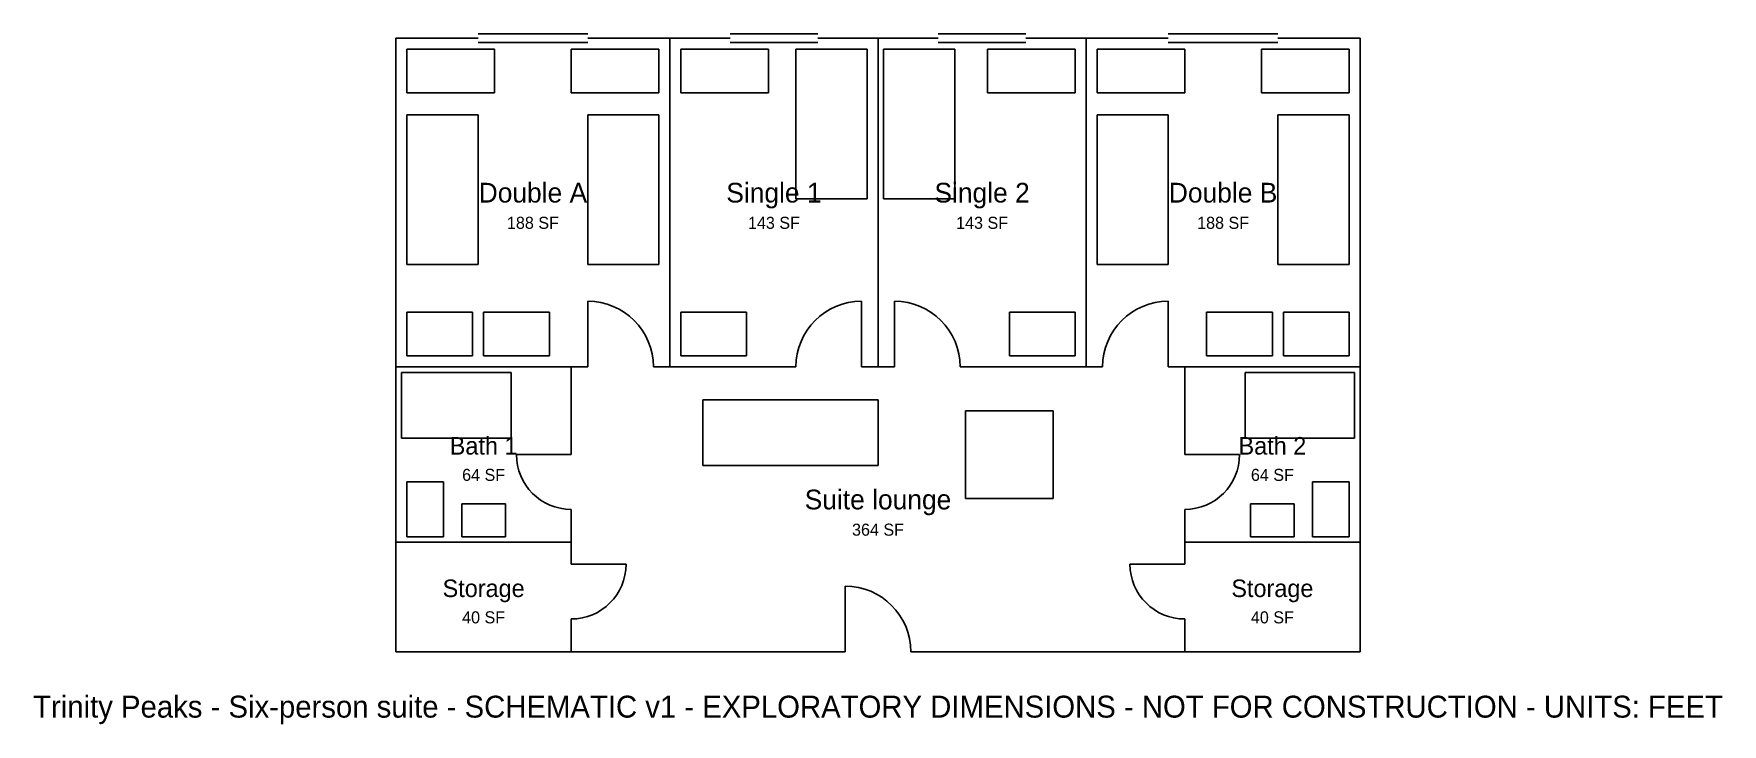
# Model space of a CAD drawing. Extents: x -16.5 to 60.5, y -31.3 to 0.2.
import ezdxf
from ezdxf.enums import TextEntityAlignment as Align

# ---------------------------------------------------------------- set-up
doc = ezdxf.new("R2010")
doc.units = 0
for name, color, linetype in [('DOORS', 1, 'CONTINUOUS'), ('FIXTURES', 4, 'CONTINUOUS'), ('FURNITURE', 8, 'CONTINUOUS'), ('TEXT', 7, 'CONTINUOUS'), ('WALLS', 7, 'CONTINUOUS'), ('WALLS-EXT', 7, 'CONTINUOUS'), ('WINDOWS', 5, 'CONTINUOUS')]:
    doc.layers.add(name, color=color, linetype=linetype)

msp = doc.modelspace()

# ---------------------------------------------------------------- linework, layer by layer
at = {"layer": 'DOORS'}
for p, q in [((8.75, -15), (8.75, -12)), ((21.25, -15), (21.25, -12)), ((22.75, -15), (22.75, -12)), ((35.25, -15), (35.25, -12)), ((8, -19), (5.5, -19)), ((36, -19), (38.5, -19)), ((8, -24), (10.5, -24)), ((36, -24), (33.5, -24)), ((20.5, -28), (20.5, -25))]:
    msp.add_line(p, q, dxfattribs=at)
for centre, radius, start, end in [((8.75, -15), 3, 0, 90), ((21.25, -15), 3, 90, 180), ((22.75, -15), 3, 0, 90), ((35.25, -15), 3, 90, 180), ((8, -19), 2.5, 180, 270), ((36, -19), 2.5, 270, 0), ((8, -24), 2.5, 270, 0), ((36, -24), 2.5, 180, 270), ((20.5, -28), 3, 0, 90)]:
    msp.add_arc(centre, radius, start, end, dxfattribs=at)
at = {"layer": 'FIXTURES'}
for p, q in [((0.25, -15.25), (5.25, -15.25)), ((0.25, -18.25), (0.25, -15.25)), ((5.25, -15.25), (5.25, -18.25)), ((38.75, -15.25), (43.75, -15.25)), ((38.75, -18.25), (38.75, -15.25)), ((43.75, -15.25), (43.75, -18.25)), ((5.25, -18.25), (0.25, -18.25)), ((43.75, -18.25), (38.75, -18.25)), ((0.5, -20.25), (2.17, -20.25)), ((0.5, -22.75), (0.5, -20.25)), ((2.17, -20.25), (2.17, -22.75)), ((41.83, -20.25), (43.5, -20.25)), ((41.83, -22.75), (41.83, -20.25)), ((43.5, -20.25), (43.5, -22.75)), ((3, -21.25), (5, -21.25)), ((3, -22.75), (3, -21.25)), ((5, -21.25), (5, -22.75)), ((39, -21.25), (41, -21.25)), ((39, -22.75), (39, -21.25)), ((41, -21.25), (41, -22.75)), ((2.17, -22.75), (0.5, -22.75)), ((5, -22.75), (3, -22.75)), ((41, -22.75), (39, -22.75)), ((43.5, -22.75), (41.83, -22.75))]:
    msp.add_line(p, q, dxfattribs=at)
at = {"layer": 'FURNITURE'}
for p, q in [((0.5, -0.5), (4.5, -0.5)), ((0.5, -2.5), (0.5, -0.5)), ((4.5, -0.5), (4.5, -2.5)), ((8, -0.5), (12, -0.5)), ((8, -2.5), (8, -0.5)), ((12, -0.5), (12, -2.5)), ((13, -0.5), (17, -0.5)), ((13, -2.5), (13, -0.5)), ((17, -0.5), (17, -2.5)), ((18.25, -0.5), (21.5, -0.5)), ((18.25, -7.33), (18.25, -0.5)), ((21.5, -0.5), (21.5, -7.33)), ((22.25, -0.5), (25.5, -0.5)), ((22.25, -7.33), (22.25, -0.5)), ((25.5, -0.5), (25.5, -7.33)), ((27, -0.5), (31, -0.5)), ((27, -2.5), (27, -0.5)), ((31, -0.5), (31, -2.5)), ((32, -0.5), (36, -0.5)), ((32, -2.5), (32, -0.5)), ((36, -0.5), (36, -2.5)), ((39.5, -0.5), (43.5, -0.5)), ((39.5, -2.5), (39.5, -0.5)), ((43.5, -0.5), (43.5, -2.5)), ((4.5, -2.5), (0.5, -2.5)), ((12, -2.5), (8, -2.5)), ((17, -2.5), (13, -2.5)), ((31, -2.5), (27, -2.5)), ((36, -2.5), (32, -2.5)), ((43.5, -2.5), (39.5, -2.5)), ((0.5, -3.5), (3.75, -3.5)), ((0.5, -10.33), (0.5, -3.5)), ((3.75, -3.5), (3.75, -10.33)), ((8.75, -3.5), (12, -3.5)), ((8.75, -10.33), (8.75, -3.5)), ((12, -3.5), (12, -10.33)), ((32, -3.5), (35.25, -3.5)), ((32, -10.33), (32, -3.5)), ((35.25, -3.5), (35.25, -10.33)), ((40.25, -3.5), (43.5, -3.5)), ((40.25, -10.33), (40.25, -3.5)), ((43.5, -3.5), (43.5, -10.33)), ((21.5, -7.33), (18.25, -7.33)), ((25.5, -7.33), (22.25, -7.33)), ((3.75, -10.33), (0.5, -10.33)), ((12, -10.33), (8.75, -10.33)), ((35.25, -10.33), (32, -10.33)), ((43.5, -10.33), (40.25, -10.33)), ((0.5, -12.5), (3.5, -12.5)), ((0.5, -14.5), (0.5, -12.5)), ((3.5, -12.5), (3.5, -14.5)), ((4, -12.5), (7, -12.5)), ((4, -14.5), (4, -12.5)), ((7, -12.5), (7, -14.5)), ((13, -12.5), (16, -12.5)), ((13, -14.5), (13, -12.5)), ((16, -12.5), (16, -14.5)), ((28, -12.5), (31, -12.5)), ((28, -14.5), (28, -12.5)), ((31, -12.5), (31, -14.5)), ((37, -12.5), (40, -12.5)), ((37, -14.5), (37, -12.5)), ((40, -12.5), (40, -14.5)), ((40.5, -12.5), (43.5, -12.5)), ((40.5, -14.5), (40.5, -12.5)), ((43.5, -12.5), (43.5, -14.5)), ((3.5, -14.5), (0.5, -14.5)), ((7, -14.5), (4, -14.5)), ((16, -14.5), (13, -14.5)), ((31, -14.5), (28, -14.5)), ((40, -14.5), (37, -14.5)), ((43.5, -14.5), (40.5, -14.5)), ((14, -16.5), (22, -16.5)), ((14, -19.5), (14, -16.5)), ((22, -16.5), (22, -19.5)), ((26, -17), (30, -17)), ((26, -21), (26, -17)), ((30, -17), (30, -21)), ((22, -19.5), (14, -19.5)), ((30, -21), (26, -21))]:
    msp.add_line(p, q, dxfattribs=at)
at = {"layer": 'WALLS'}
for p, q in [((12.5, 0), (12.5, -15)), ((22, 0), (22, -15)), ((31.5, 0), (31.5, -15)), ((0, -15), (8.75, -15)), ((0, -15), (8, -15)), ((8, -15), (8, -19)), ((8, -15), (8.75, -15)), ((11.75, -15), (12.5, -15)), ((11.75, -15), (18.25, -15)), ((12.5, -15), (18.25, -15)), ((21.25, -15), (22, -15)), ((21.25, -15), (22.75, -15)), ((22, -15), (22.75, -15)), ((25.75, -15), (31.5, -15)), ((25.75, -15), (32.25, -15)), ((31.5, -15), (32.25, -15)), ((35.25, -15), (44, -15)), ((35.25, -15), (36, -15)), ((36, -15), (36, -19)), ((36, -15), (44, -15)), ((8, -21.5), (8, -23)), ((8, -21.5), (8, -24)), ((36, -21.5), (36, -24)), ((36, -21.5), (36, -23)), ((0, -23), (8, -23)), ((8, -23), (8, -24)), ((36, -23), (44, -23)), ((36, -23), (36, -24)), ((8, -26.5), (8, -28)), ((36, -26.5), (36, -28))]:
    msp.add_line(p, q, dxfattribs=at)
at = {"layer": 'WALLS-EXT'}
for p, q in [((0, 0), (3.75, 0)), ((0, 0), (0, -15)), ((8.75, 0), (12.5, 0)), ((12.5, 0), (15.25, 0)), ((19.25, 0), (22, 0)), ((22, 0), (24.75, 0)), ((28.75, 0), (31.5, 0)), ((31.5, 0), (35.25, 0)), ((40.25, 0), (44, 0)), ((44, 0), (44, -15)), ((0, -15), (0, -23)), ((44, -15), (44, -23)), ((0, -23), (0, -28)), ((44, -23), (44, -28)), ((0, -28), (8, -28)), ((8, -28), (20.5, -28)), ((23.5, -28), (36, -28)), ((36, -28), (44, -28))]:
    msp.add_line(p, q, dxfattribs=at)
at = {"layer": 'WINDOWS'}
for p, q in [((3.75, 0.2), (8.75, 0.2)), ((15.25, 0.2), (19.25, 0.2)), ((24.75, 0.2), (28.75, 0.2)), ((35.25, 0.2), (40.25, 0.2)), ((3.75, -0.2), (8.75, -0.2)), ((15.25, -0.2), (19.25, -0.2)), ((24.75, -0.2), (28.75, -0.2)), ((35.25, -0.2), (40.25, -0.2))]:
    msp.add_line(p, q, dxfattribs=at)

# ---------------------------------------------------------------- texts
at = {"layer": 'TEXT'}
for s, height, p in [('Double A', 0.9, (6.25, -7.5)), ('Single 1', 0.9, (17.25, -7.5)), ('Single 2', 0.9, (26.75, -7.5)), ('Double B', 0.9, (37.75, -7.5)), ('188 SF', 0.55, (6.25, -8.7)), ('143 SF', 0.55, (17.25, -8.7)), ('143 SF', 0.55, (26.75, -8.7)), ('188 SF', 0.55, (37.75, -8.7)), ('Bath 1', 0.8, (4, -19)), ('Bath 2', 0.8, (40, -19)), ('64 SF', 0.55, (4, -20.2)), ('64 SF', 0.55, (40, -20.2)), ('Suite lounge', 0.9, (22, -21.5)), ('364 SF', 0.55, (22, -22.7)), ('Storage', 0.8, (4, -25.5)), ('Storage', 0.8, (40, -25.5)), ('40 SF', 0.55, (4, -26.7)), ('40 SF', 0.55, (40, -26.7)), ('Trinity Peaks - Six-person suite - SCHEMATIC v1 - EXPLORATORY DIMENSIONS - NOT FOR CONSTRUCTION - UNITS: FEET', 1, (22, -31))]:
    msp.add_text(s, height=height, dxfattribs=at).set_placement(p, align=Align.CENTER)

doc.saveas('drawing.dxf')
